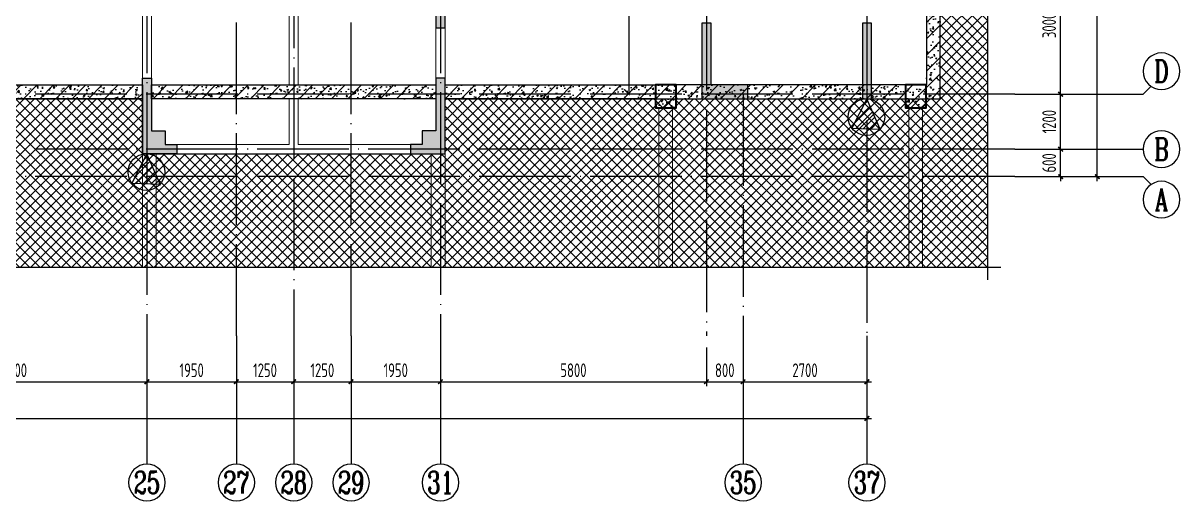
# Model space of a CAD drawing. Extents: x -1712635 to -854203, y -534641 to -21985.
# Drawn here: x -1217691 to -1192467, y -92487 to -82062 of the extents above; entities that cross this region are included whole.
import ezdxf
from ezdxf.enums import TextEntityAlignment as Align

# ---------------------------------------------------------------- set-up
doc = ezdxf.new("R2010")
doc.units = 0
doc.header["$LTSCALE"] = 1000
doc.linetypes.add('DOTE', pattern=[2.42, 2, -0.2, 0.02, -0.2])
doc.linetypes.add('底图$0$虚线', pattern=[625, 375, -250])
doc.layers.get('0').update_dxf_attribs({"linetype": 'CONTINUOUS'})
doc.layers.get('Defpoints').update_dxf_attribs({"linetype": 'CONTINUOUS'})
for name, color, linetype in [('A-AXIS', 1, 'CONTINUOUS'), ('A-DOTE', 10, 'DOTE'), ('AXIS_NUM', 7, 'CONTINUOUS'), ('S-B板填充', 251, 'CONTINUOUS'), ('S-B板配筋', 6, 'CONTINUOUS'), ('S-Q墙填充', 252, 'CONTINUOUS'), ('S-Q墙实线', 6, 'CONTINUOUS'), ('S-X详图标注', 3, 'CONTINUOUS'), ('S-Y一般标注', 3, 'CONTINUOUS'), ('S-Z柱实线', 6, 'CONTINUOUS'), ('THIN', 7, 'CONTINUOUS'), ('轮廓线-核心筒', 7, 'CONTINUOUS')]:
    doc.layers.add(name, color=color, linetype=linetype)
doc.layers.add('底图$0$砼柱', color=2, linetype='CONTINUOUS', lineweight=35)
doc.layers.add('底图$0$砼梁虚线', color=4, linetype='底图$0$虚线', lineweight=18)
doc.styles.add('TSSD_Axis', font='complex.shx', dxfattribs={"width": 0.7, "bigfont": 'hztxt.shx'})
doc.styles.add('TSSD_DIMENSION', font='Tssdeng.shx', dxfattribs={"width": 0.7, "bigfont": 'tssdchn.shx'})
doc.dimstyles.new('TSSD_100_100', dxfattribs={"dimtxt": 300, "dimasz": 100, "dimexe": 100, "dimexo": 250, "dimgap": 100, "dimtad": 1, "dimdec": 0, "dimzin": 0, "dimdsep": 46, "dimtxsty": 'TSSD_DIMENSION', "dimblk": 'ARCHTICK', "dimcen": 0, "dimdle": 100, "dimclrt": 7, "dimadec": 0, "dimazin": 0, "dimtfac": 1, "dimtdec": 0, "dimtix": 1, "dimtmove": 2, "dimatfit": 3, "dimldrblk": 'ARCHTICK', "dimfxl": 0, "dimtolj": 1, "dimtzin": 0, "dimarcsym": 0})
pattern_1 = [(50, (-1250292, -65762.5), (358.6301, -31.376), [37.5, -412.5]), (355, (-1250292, -65762.5), (-69.3757, 376.096), [30, -330]), (100.4514, (-1250262.12, -65765.1), (289.2547, 344.7198), [31.87, -350.571]), (46.1842, (-1250292, -65662.5), (533.6205, -82.7595), [56.25, -618.75]), (96.6356, (-1250247.54, -65669.4), (467.3314, 487.059), [47.805, -525.8565]), (351.1842, (-1250292, -65662.5), (467.331, 487.0593), [45, -495]), (21, (-1250242, -65687.5), (298.4535, -201.3094), [37.5, -412.5]), (326, (-1250242, -65687.5), (121.6577, 362.575), [30, -330]), (71.4514, (-1250217.14, -65704.28), (420.1113, 161.2652), [31.87, -350.571]), (37.5, (-1250292.01, -65762.5), (6.07993, 166.44693), [0, -326, 0, -335, 0, -331.25]), (7.5, (-1250292, -65762.5), (131.53477, 197.20586), [0, -191, 0, -318.5, 0, -126.25]), (327.5, (-1250403.51, -65762.5), (266.91122, -11.27744), [0, -125, 0, -390, 0, -517.5]), (317.5, (-1250453.5, -65762.5), (291.5931, 50.0525), [0, -162.5, 0, -259, 0, -367.5]), (45, (-1250292, -65762.5), (-176.7767, 176.7767), [])]

# ---------------------------------------------------------------- blocks, each defined once
blk = doc.blocks.new('_ArchTick')
at = {"color": 0, "const_width": 0.35}
blk.add_lwpolyline([(-0.5, -0.5), (0.5, 0.5)], dxfattribs=at)
blk = doc.blocks.new('*D480')
at = {"layer": 'Defpoints', "color": 0}
for p in [(-193274, 307819), (-187474, 307819), (-187474, 306819)]:
    blk.add_point(p, dxfattribs=at)
at = {"layer": 'S-Y一般标注', "color": 0, "lineweight": -2}
for p, q in [((-193274, 307569), (-193274, 306719)), ((-187474, 307569), (-187474, 306719)), ((-193374, 306819), (-187374, 306819))]:
    blk.add_line(p, q, dxfattribs=at)
at = {"layer": 'S-Y一般标注', "color": 0, "lineweight": -2, "xscale": 100, "yscale": 100, "zscale": 100, "rotation": 180}
blk.add_blockref('_ArchTick', (-193274, 306819), dxfattribs=at)
at = {"layer": 'S-Y一般标注', "color": 0, "lineweight": -2, "xscale": 100, "yscale": 100, "zscale": 100}
blk.add_blockref('_ArchTick', (-187474, 306819), dxfattribs=at)
at = {"layer": 'S-Y一般标注', "color": 7, "insert": (-190374, 307069), "char_height": 300, "attachment_point": 5, "style": 'TSSD_DIMENSION'}
blk.add_mtext('\\A1;5800', dxfattribs=at)
blk = doc.blocks.new('ts_axno')
at = {"color": 0, "linetype": 'ByBlock', "lineweight": -2}
blk.add_circle((0, 0), 0.5, dxfattribs=at)
at = {"color": 0, "linetype": 'ByBlock', "lineweight": -2, "style": 'TSSD_Axis', "width": 0.7}
blk.add_attdef('A', text='', height=0.6, dxfattribs=at).set_placement((0, 0), align=Align.MIDDLE_CENTER)
blk = doc.blocks.new('*D481')
at = {"layer": 'Defpoints', "color": 0}
for p in [(-183024, 307819), (-181074, 307819), (-181074, 306819)]:
    blk.add_point(p, dxfattribs=at)
at = {"layer": 'S-Y一般标注', "color": 0, "lineweight": -2}
for p, q in [((-183024, 307569), (-183024, 306719)), ((-181074, 307569), (-181074, 306719)), ((-183124, 306819), (-180974, 306819))]:
    blk.add_line(p, q, dxfattribs=at)
at = {"layer": 'S-Y一般标注', "color": 0, "lineweight": -2, "xscale": 100, "yscale": 100, "zscale": 100, "rotation": 180}
blk.add_blockref('_ArchTick', (-183024, 306819), dxfattribs=at)
at = {"layer": 'S-Y一般标注', "color": 0, "lineweight": -2, "xscale": 100, "yscale": 100, "zscale": 100}
blk.add_blockref('_ArchTick', (-181074, 306819), dxfattribs=at)
at = {"layer": 'S-Y一般标注', "color": 7, "insert": (-182049, 307069), "char_height": 300, "attachment_point": 5, "style": 'TSSD_DIMENSION'}
blk.add_mtext('\\A1;1950', dxfattribs=at)
blk = doc.blocks.new('*D482')
at = {"layer": 'Defpoints', "color": 0}
for p in [(-181074, 307819), (-175274, 307819), (-175274, 306819)]:
    blk.add_point(p, dxfattribs=at)
at = {"layer": 'S-Y一般标注', "color": 0, "lineweight": -2}
for p, q in [((-181074, 307569), (-181074, 306719)), ((-175274, 307569), (-175274, 306719)), ((-181174, 306819), (-175174, 306819))]:
    blk.add_line(p, q, dxfattribs=at)
at = {"layer": 'S-Y一般标注', "color": 0, "lineweight": -2, "xscale": 100, "yscale": 100, "zscale": 100, "rotation": 180}
blk.add_blockref('_ArchTick', (-181074, 306819), dxfattribs=at)
at = {"layer": 'S-Y一般标注', "color": 0, "lineweight": -2, "xscale": 100, "yscale": 100, "zscale": 100}
blk.add_blockref('_ArchTick', (-175274, 306819), dxfattribs=at)
at = {"layer": 'S-Y一般标注', "color": 7, "insert": (-178174, 307069), "char_height": 300, "attachment_point": 5, "style": 'TSSD_DIMENSION'}
blk.add_mtext('\\A1;5800', dxfattribs=at)
blk = doc.blocks.new('*D483')
at = {"layer": 'Defpoints', "color": 0}
for p in [(-175274, 307819), (-174474, 307819), (-174474, 306819)]:
    blk.add_point(p, dxfattribs=at)
at = {"layer": 'S-Y一般标注', "color": 0, "lineweight": -2}
for p, q in [((-175274, 307569), (-175274, 306719)), ((-174474, 307569), (-174474, 306719)), ((-175374, 306819), (-174374, 306819))]:
    blk.add_line(p, q, dxfattribs=at)
at = {"layer": 'S-Y一般标注', "color": 0, "lineweight": -2, "xscale": 100, "yscale": 100, "zscale": 100, "rotation": 180}
blk.add_blockref('_ArchTick', (-175274, 306819), dxfattribs=at)
at = {"layer": 'S-Y一般标注', "color": 0, "lineweight": -2, "xscale": 100, "yscale": 100, "zscale": 100}
blk.add_blockref('_ArchTick', (-174474, 306819), dxfattribs=at)
at = {"layer": 'S-Y一般标注', "color": 7, "insert": (-174874, 307069), "char_height": 300, "attachment_point": 5, "style": 'TSSD_DIMENSION'}
blk.add_mtext('\\A1;800', dxfattribs=at)
blk = doc.blocks.new('*D484')
at = {"layer": 'Defpoints', "color": 0}
for p in [(-174474, 307819), (-171774, 307819), (-171774, 306819)]:
    blk.add_point(p, dxfattribs=at)
at = {"layer": 'S-Y一般标注', "color": 0, "lineweight": -2}
for p, q in [((-174474, 307569), (-174474, 306719)), ((-171774, 307569), (-171774, 306719)), ((-174574, 306819), (-171674, 306819))]:
    blk.add_line(p, q, dxfattribs=at)
at = {"layer": 'S-Y一般标注', "color": 0, "lineweight": -2, "xscale": 100, "yscale": 100, "zscale": 100, "rotation": 180}
blk.add_blockref('_ArchTick', (-174474, 306819), dxfattribs=at)
at = {"layer": 'S-Y一般标注', "color": 0, "lineweight": -2, "xscale": 100, "yscale": 100, "zscale": 100}
blk.add_blockref('_ArchTick', (-171774, 306819), dxfattribs=at)
at = {"layer": 'S-Y一般标注', "color": 7, "insert": (-173124, 307069), "char_height": 300, "attachment_point": 5, "style": 'TSSD_DIMENSION'}
blk.add_mtext('\\A1;2700', dxfattribs=at)
blk = doc.blocks.new('*D485')
at = {"layer": 'Defpoints', "color": 0}
for p in [(-221774, 307819), (-171774, 307819), (-171774, 306019)]:
    blk.add_point(p, dxfattribs=at)
at = {"layer": 'S-Y一般标注', "color": 0, "lineweight": -2}
for p, q in [((-221774, 307569), (-221774, 305919)), ((-171774, 307569), (-171774, 305919)), ((-221874, 306019), (-171674, 306019))]:
    blk.add_line(p, q, dxfattribs=at)
at = {"layer": 'S-Y一般标注', "color": 0, "lineweight": -2, "xscale": 100, "yscale": 100, "zscale": 100, "rotation": 180}
blk.add_blockref('_ArchTick', (-221774, 306019), dxfattribs=at)
at = {"layer": 'S-Y一般标注', "color": 0, "lineweight": -2, "xscale": 100, "yscale": 100, "zscale": 100}
blk.add_blockref('_ArchTick', (-171774, 306019), dxfattribs=at)
at = {"layer": 'S-Y一般标注', "color": 7, "insert": (-196774, 306269), "char_height": 300, "attachment_point": 5, "style": 'TSSD_DIMENSION'}
blk.add_mtext('\\A1;50000', dxfattribs=at)
blk = doc.blocks.new('*D489')
at = {"layer": 'Defpoints', "color": 0}
for p in [(-187474, 307819), (-185524, 307819), (-185524, 306819)]:
    blk.add_point(p, dxfattribs=at)
at = {"layer": 'S-Y一般标注', "color": 0, "lineweight": -2}
for p, q in [((-187474, 307569), (-187474, 306719)), ((-185524, 307569), (-185524, 306719)), ((-187574, 306819), (-185424, 306819))]:
    blk.add_line(p, q, dxfattribs=at)
at = {"layer": 'S-Y一般标注', "color": 0, "lineweight": -2, "xscale": 100, "yscale": 100, "zscale": 100, "rotation": 180}
blk.add_blockref('_ArchTick', (-187474, 306819), dxfattribs=at)
at = {"layer": 'S-Y一般标注', "color": 0, "lineweight": -2, "xscale": 100, "yscale": 100, "zscale": 100}
blk.add_blockref('_ArchTick', (-185524, 306819), dxfattribs=at)
at = {"layer": 'S-Y一般标注', "color": 7, "insert": (-186499, 307069), "char_height": 300, "attachment_point": 5, "style": 'TSSD_DIMENSION'}
blk.add_mtext('\\A1;1950', dxfattribs=at)
blk = doc.blocks.new('*D490')
at = {"layer": 'Defpoints', "color": 0}
for p in [(-168550, 311894), (-167550, 311894), (-168550, 311294)]:
    blk.add_point(p, dxfattribs=at)
at = {"layer": 'S-Y一般标注', "color": 0, "lineweight": -2}
for p, q in [((-168300, 311894), (-167450, 311894)), ((-167550, 311894), (-167550, 311994)), ((-167550, 311294), (-167550, 311894)), ((-168300, 311294), (-167450, 311294)), ((-167550, 311294), (-167550, 311194))]:
    blk.add_line(p, q, dxfattribs=at)
at = {"layer": 'S-Y一般标注', "color": 0, "lineweight": -2, "xscale": 100, "yscale": 100, "zscale": 100}
for p, rotation in [((-167550, 311894), 270), ((-167550, 311294), 90)]:
    blk.add_blockref('_ArchTick', p, dxfattribs=dict(at, rotation=rotation))
at = {"layer": 'S-Y一般标注', "color": 7, "insert": (-167800, 311594), "char_height": 300, "attachment_point": 5, "rotation": 90, "style": 'TSSD_DIMENSION'}
blk.add_mtext('\\A1;600', dxfattribs=at)
blk = doc.blocks.new('*D496')
at = {"layer": 'Defpoints', "color": 0}
for p in [(-168550, 326794), (-166750, 326794), (-168550, 311294)]:
    blk.add_point(p, dxfattribs=at)
at = {"layer": 'S-Y一般标注', "color": 0, "lineweight": -2}
for p, q in [((-168300, 326794), (-166650, 326794)), ((-166750, 311194), (-166750, 326894)), ((-168300, 311294), (-166650, 311294))]:
    blk.add_line(p, q, dxfattribs=at)
at = {"layer": 'S-Y一般标注', "color": 0, "lineweight": -2, "xscale": 100, "yscale": 100, "zscale": 100}
for p, rotation in [((-166750, 326794), 90), ((-166750, 311294), 270)]:
    blk.add_blockref('_ArchTick', p, dxfattribs=dict(at, rotation=rotation))
at = {"layer": 'S-Y一般标注', "color": 7, "insert": (-167000, 319044), "char_height": 300, "attachment_point": 5, "rotation": 90, "style": 'TSSD_DIMENSION'}
blk.add_mtext('\\A1;15500', dxfattribs=at)
blk = doc.blocks.new('*D500')
at = {"layer": 'Defpoints', "color": 0}
for p in [(-168550, 313094), (-167550, 313094), (-168550, 311894)]:
    blk.add_point(p, dxfattribs=at)
at = {"layer": 'S-Y一般标注', "color": 0, "lineweight": -2}
for p, q in [((-168300, 313094), (-167450, 313094)), ((-167550, 311794), (-167550, 313194)), ((-168300, 311894), (-167450, 311894))]:
    blk.add_line(p, q, dxfattribs=at)
at = {"layer": 'S-Y一般标注', "color": 0, "lineweight": -2, "xscale": 100, "yscale": 100, "zscale": 100}
for p, rotation in [((-167550, 313094), 90), ((-167550, 311894), 270)]:
    blk.add_blockref('_ArchTick', p, dxfattribs=dict(at, rotation=rotation))
at = {"layer": 'S-Y一般标注', "color": 7, "insert": (-167800, 312494), "char_height": 300, "attachment_point": 5, "rotation": 90, "style": 'TSSD_DIMENSION'}
blk.add_mtext('\\A1;1200', dxfattribs=at)
blk = doc.blocks.new('*D501')
at = {"layer": 'Defpoints', "color": 0}
for p in [(-168550, 316094), (-167550, 316094), (-168550, 313094)]:
    blk.add_point(p, dxfattribs=at)
at = {"layer": 'S-Y一般标注', "color": 0, "lineweight": -2}
for p, q in [((-168300, 316094), (-167450, 316094)), ((-167550, 312994), (-167550, 316194)), ((-168300, 313094), (-167450, 313094))]:
    blk.add_line(p, q, dxfattribs=at)
at = {"layer": 'S-Y一般标注', "color": 0, "lineweight": -2, "xscale": 100, "yscale": 100, "zscale": 100}
for p, rotation in [((-167550, 316094), 90), ((-167550, 313094), 270)]:
    blk.add_blockref('_ArchTick', p, dxfattribs=dict(at, rotation=rotation))
at = {"layer": 'S-Y一般标注', "color": 7, "insert": (-167800, 314594), "char_height": 300, "attachment_point": 5, "rotation": 90, "style": 'TSSD_DIMENSION'}
blk.add_mtext('\\A1;3000', dxfattribs=at)
blk = doc.blocks.new('*D506')
at = {"layer": 'Defpoints', "color": 0}
for p in [(-185524, 307819), (-184274, 307819), (-184274, 306819)]:
    blk.add_point(p, dxfattribs=at)
at = {"layer": 'S-Y一般标注', "color": 0, "lineweight": -2}
for p, q in [((-185524, 307569), (-185524, 306719)), ((-184274, 307569), (-184274, 306719)), ((-185624, 306819), (-184174, 306819))]:
    blk.add_line(p, q, dxfattribs=at)
at = {"layer": 'S-Y一般标注', "color": 0, "lineweight": -2, "xscale": 100, "yscale": 100, "zscale": 100, "rotation": 180}
blk.add_blockref('_ArchTick', (-185524, 306819), dxfattribs=at)
at = {"layer": 'S-Y一般标注', "color": 0, "lineweight": -2, "xscale": 100, "yscale": 100, "zscale": 100}
blk.add_blockref('_ArchTick', (-184274, 306819), dxfattribs=at)
at = {"layer": 'S-Y一般标注', "color": 7, "insert": (-184899, 307069), "char_height": 300, "attachment_point": 5, "style": 'TSSD_DIMENSION'}
blk.add_mtext('\\A1;1250', dxfattribs=at)
blk = doc.blocks.new('*D507')
at = {"layer": 'Defpoints', "color": 0}
for p in [(-184274, 307819), (-183024, 307819), (-183024, 306819)]:
    blk.add_point(p, dxfattribs=at)
at = {"layer": 'S-Y一般标注', "color": 0, "lineweight": -2}
for p, q in [((-184274, 307569), (-184274, 306719)), ((-183024, 307569), (-183024, 306719)), ((-184374, 306819), (-182924, 306819))]:
    blk.add_line(p, q, dxfattribs=at)
at = {"layer": 'S-Y一般标注', "color": 0, "lineweight": -2, "xscale": 100, "yscale": 100, "zscale": 100, "rotation": 180}
blk.add_blockref('_ArchTick', (-184274, 306819), dxfattribs=at)
at = {"layer": 'S-Y一般标注', "color": 0, "lineweight": -2, "xscale": 100, "yscale": 100, "zscale": 100}
blk.add_blockref('_ArchTick', (-183024, 306819), dxfattribs=at)
at = {"layer": 'S-Y一般标注', "color": 7, "insert": (-183649, 307069), "char_height": 300, "attachment_point": 5, "style": 'TSSD_DIMENSION'}
blk.add_mtext('\\A1;1250', dxfattribs=at)
blk = doc.blocks.new('20210825.16003463')
at = {"layer": 'S-X详图标注'}
h = blk.add_hatch(dxfattribs=at)
h.set_pattern_fill('METAL', color=256, scale=30, style=0)
h.set_pattern_definition([(45, (162375.17, -209753.69), (-84.852814, 84.852814), [])])
h.paths.add_polyline_path([(50840, 2000), (50509, 1357), (51128, 1337)])
h = blk.add_hatch(dxfattribs=at)
h.set_pattern_fill('METAL', color=256, scale=30, style=0)
h.set_pattern_definition([(45, (146675.2, -210953.7), (-84.852814, 84.852814), [])])
h.paths.add_polyline_path([(35140, 800), (34809, 157), (35428, 137)])
for points in [[(50840, 2000), (50509, 1357), (51128, 1337), (50840, 2000)], [(35140, 800), (34809, 157), (35428, 137), (35140, 800)]]:
    blk.add_lwpolyline(points, dxfattribs=at)
for centre in [(50827, 1600), (35127, 400)]:
    blk.add_circle(centre, 400, dxfattribs=at)
blk = doc.blocks.new('20210825.01395608')
at = {"layer": 'A-AXIS'}
for p, q in [((139622.6, -250113.2), (139794.2, -249941.6)), ((136822.6, -250113.2), (139622.6, -250113.2)), ((136822.6, -251313.2), (139622.6, -251313.2)), ((136822.6, -251913.2), (139622.6, -251913.2)), ((139622.6, -251913.2), (139794.2, -252084.9)), ((117898.7, -255388.1), (117898.7, -258188.1)), ((119848.7, -255388.1), (119848.7, -258188.1)), ((121098.7, -255388.1), (121098.7, -258188.1)), ((122348.7, -255388.1), (122348.7, -258188.1)), ((124298.7, -255388.1), (124298.7, -258188.1)), ((130898.7, -255388.1), (130898.7, -258188.1)), ((133598.7, -255388.1), (133598.7, -258188.1))]:
    blk.add_line(p, q, dxfattribs=at)
at = {"layer": 'A-DOTE'}
for p, q in [((133598.7, -233739.7), (133598.7, -255388.1)), ((117898.9, -242813.2), (117898.7, -255388.1)), ((124298.5, -242813.2), (124298.7, -255388.1)), ((119848.7, -255388.1), (119848.7, -245013.2)), ((122348.7, -255388.1), (122348.7, -245013.2)), ((130098.7, -245613.2), (130098.7, -255388.1)), ((121098.7, -247113.2), (121098.7, -255388.1)), ((136822.6, -250113.2), (82598.7, -250113.2)), ((130898.7, -250113.2), (130898.7, -255388.1)), ((136822.6, -251313.2), (82598.7, -251313.2)), ((136822.6, -251913.2), (82598.7, -251913.2))]:
    blk.add_line(p, q, dxfattribs=at)
at = {"layer": 'A-AXIS'}
ref = blk.add_blockref('ts_axno', (140022.6, -249613.2), dxfattribs=dict(at, xscale=-800, yscale=800, zscale=800, rotation=180))
ref.add_attrib('C', 'D', dxfattribs={"layer": 'AXIS_NUM', "height": 480, "style": 'TSSD_Axis', "width": 0.7}).set_placement((140022.6, -249613.2), align=Align.MIDDLE_CENTER)
ref = blk.add_blockref('ts_axno', (140022.6, -251313.2), dxfattribs=dict(at, xscale=-800, yscale=800, zscale=800))
ref.add_attrib('A', 'B', dxfattribs={"layer": 'AXIS_NUM', "height": 480, "style": 'TSSD_Axis', "width": 0.7}).set_placement((140022.6, -251313.2), align=Align.MIDDLE_CENTER)
ref = blk.add_blockref('ts_axno', (140022.6, -252413.2), dxfattribs=dict(at, xscale=-800, yscale=800, zscale=800))
ref.add_attrib('F', 'A', dxfattribs={"layer": 'AXIS_NUM', "height": 480, "style": 'TSSD_Axis', "width": 0.7}).set_placement((140022.6, -252413.2), align=Align.MIDDLE_CENTER)
ref = blk.add_blockref('ts_axno', (117898.7, -258588.1), dxfattribs=dict(at, xscale=-800, yscale=800, zscale=800, rotation=180))
ref.add_attrib('17', '25', dxfattribs={"layer": 'AXIS_NUM', "height": 480, "style": 'TSSD_Axis', "width": 0.7}).set_placement((117898.7, -258588.1), align=Align.MIDDLE_CENTER)
ref = blk.add_blockref('ts_axno', (119848.7, -258588.1), dxfattribs=dict(at, xscale=-800, yscale=800, zscale=800, rotation=180))
ref.add_attrib('19', '27', dxfattribs={"layer": 'AXIS_NUM', "height": 480, "style": 'TSSD_Axis', "width": 0.7}).set_placement((119848.7, -258588.1), align=Align.MIDDLE_CENTER)
ref = blk.add_blockref('ts_axno', (121098.7, -258588.1), dxfattribs=dict(at, xscale=-800, yscale=800, zscale=800, rotation=180))
ref.add_attrib('19', '28', dxfattribs={"layer": 'AXIS_NUM', "height": 480, "style": 'TSSD_Axis', "width": 0.7}).set_placement((121098.7, -258588.1), align=Align.MIDDLE_CENTER)
ref = blk.add_blockref('ts_axno', (122348.7, -258588.1), dxfattribs=dict(at, xscale=-800, yscale=800, zscale=800, rotation=180))
ref.add_attrib('19', '29', dxfattribs={"layer": 'AXIS_NUM', "height": 480, "style": 'TSSD_Axis', "width": 0.7}).set_placement((122348.7, -258588.1), align=Align.MIDDLE_CENTER)
ref = blk.add_blockref('ts_axno', (124298.7, -258588.1), dxfattribs=dict(at, xscale=-800, yscale=800, zscale=800, rotation=180))
ref.add_attrib('19', '31', dxfattribs={"layer": 'AXIS_NUM', "height": 480, "style": 'TSSD_Axis', "width": 0.7}).set_placement((124298.7, -258588.1), align=Align.MIDDLE_CENTER)
ref = blk.add_blockref('ts_axno', (130898.7, -258588.1), dxfattribs=dict(at, xscale=-800, yscale=800, zscale=800, rotation=180))
ref.add_attrib('22', '35', dxfattribs={"layer": 'AXIS_NUM', "height": 480, "style": 'TSSD_Axis', "width": 0.7}).set_placement((130898.7, -258588.1), align=Align.MIDDLE_CENTER)
ref = blk.add_blockref('ts_axno', (133598.7, -258588.1), dxfattribs=dict(at, xscale=-800, yscale=800, zscale=800, rotation=180))
ref.add_attrib('23', '37', dxfattribs={"layer": 'AXIS_NUM', "height": 480, "style": 'TSSD_Axis', "width": 0.7}).set_placement((133598.7, -258588.1), align=Align.MIDDLE_CENTER)
at = {"layer": 'S-Y一般标注'}
for base, p1, p2, picture, middle in [((138622.6, -236413.2), (136822.6, -251913.2), (136822.6, -236413.2), '*D496', (138372.6, -244163.2)), ((137822.6, -247113.2), (136822.6, -250113.2), (136822.6, -247113.2), '*D501', (137572.6, -248613.2)), ((137822.6, -250113.2), (136822.6, -251313.2), (136822.6, -250113.2), '*D500', (137572.6, -250713.2)), ((137822.6, -251313.2), (136822.6, -251913.2), (136822.6, -251313.2), '*D490', (137572.6, -251613.2))]:
    dim = blk.add_linear_dim(base=base, p1=p1, p2=p2, angle=90, dimstyle='TSSD_100_100', dxfattribs=at)
    dim.commit()
    dim.dimension.update_dxf_attribs({"geometry": picture, "text_midpoint": middle, "insert": (305372.3, -563207.3)})
for base, p1, p2, picture, middle in [((133598.7, -257188.1), (83598.7, -255388.1), (133598.7, -255388.1), '*D485', (108598.7, -256938.1)), ((117898.7, -256388.1), (112098.7, -255388.1), (117898.7, -255388.1), '*D480', (114998.7, -256138.1)), ((119848.7, -256388.1), (117898.7, -255388.1), (119848.7, -255388.1), '*D489', (118873.7, -256138.1)), ((121098.7, -256388.1), (119848.7, -255388.1), (121098.7, -255388.1), '*D506', (120473.7, -256138.1)), ((122348.7, -256388.1), (121098.7, -255388.1), (122348.7, -255388.1), '*D507', (121723.7, -256138.1)), ((124298.7, -256388.1), (122348.7, -255388.1), (124298.7, -255388.1), '*D481', (123323.7, -256138.1)), ((130098.7, -256388.1), (124298.7, -255388.1), (130098.7, -255388.1), '*D482', (127198.7, -256138.1)), ((130898.7, -256388.1), (130098.7, -255388.1), (130898.7, -255388.1), '*D483', (130498.7, -256138.1)), ((133598.7, -256388.1), (130898.7, -255388.1), (133598.7, -255388.1), '*D484', (132248.7, -256138.1))]:
    dim = blk.add_linear_dim(base=base, p1=p1, p2=p2, dimstyle='TSSD_100_100', dxfattribs=at)
    dim.commit()
    dim.dimension.update_dxf_attribs({"geometry": picture, "text_midpoint": middle, "insert": (305372.3, -563207.3)})

msp = doc.modelspace()

# ---------------------------------------------------------------- hatches: boundary and pattern name
at = {"layer": 'S-B板填充'}
h = msp.add_hatch(dxfattribs=at)
h.set_pattern_fill('HOLE_MATETIEL', color=256, scale=50, style=0)
h.set_pattern_definition([(45, (-1207658.69, -77072.05), (-112.2532, 112.2532), []), (135, (-1207658.69, -77072.05), (-112.2532, -112.2532), [])])
h.paths.add_polyline_path([(-1196653.04, -67238.71), (-1250291.31, -67238.71), (-1250291.31, -87387.13), (-1196653.04, -87387.13)])
h.paths.add_polyline_path([(-1233491.31, -84912.27), (-1240091.31, -84912.27), (-1240091.31, -83712.27), (-1249691.31, -83712.27), (-1249691.31, -83212.27), (-1249391.31, -83212.27), (-1249391.31, -76212.27), (-1241191.31, -76212.26), (-1241191.31, -74412.26), (-1239091.31, -74412.27), (-1239091.31, -72312.27), (-1236191.31, -72312.27), (-1231528.04, -72312.27), (-1231528.04, -70512.27), (-1231078.04, -70512.27), (-1231078.04, -70712.27), (-1226078.04, -70712.27), (-1226078.04, -70512.27), (-1225628.04, -70512.27), (-1225628.04, -70712.27), (-1223391.31, -70712.27), (-1223391.31, -72312.27), (-1223241.31, -72312.27), (-1223241.31, -72812.27), (-1223391.31, -72812.26), (-1223391.31, -76112.26), (-1216191.31, -76112.27), (-1216191.31, -74412.27), (-1207391.31, -74412.27), (-1207391.31, -76811.98), (-1205891.31, -76811.98), (-1205891.31, -72812.27), (-1206041.31, -72812.27), (-1206041.31, -72312.27), (-1197691.31, -72312.27), (-1197691.31, -83712.27), (-1208491.31, -83712.27), (-1208491.31, -84912.27), (-1215091.31, -84912.27), (-1215091.31, -83712.27), (-1233491.31, -83712.27)], flags=16)
at = {"layer": 'S-Q墙填充'}
h = msp.add_hatch(dxfattribs=at)
h.set_pattern_fill('ARMORED', color=252, scale=50, style=0)
h.set_pattern_definition(pattern_1)
h.paths.add_polyline_path([(-1198003.04, -83712.27), (-1197691.31, -83712.27), (-1197691.31, -76765.26), (-1197991.31, -76765.26), (-1197991.31, -83412.27), (-1198003.04, -83412.27)])
for points in [[(-1208691.31, -80512.27), (-1209091.31, -80512.27), (-1209091.31, -80712.27), (-1208691.31, -80712.27), (-1208691.31, -82162.27), (-1208491.31, -82162.27), (-1208491.31, -80512.27)], [(-1202691.31, -83412.27), (-1202691.31, -82062.27), (-1202891.31, -82062.27), (-1202891.31, -83712.27), (-1201891.31, -83712.27), (-1201891.31, -83412.27)], [(-1199391.31, -83712.27), (-1199191.31, -83712.27), (-1199191.31, -82062.27), (-1199391.31, -82062.27)], [(-1215091.31, -84912.27), (-1215091.31, -83262.27), (-1214891.31, -83262.27), (-1214891.31, -84412.27), (-1214591.31, -84412.27), (-1214591.31, -84712.27), (-1214341.31, -84712.27), (-1214341.31, -84912.27)], [(-1208491.31, -84912.27), (-1208491.31, -83262.27), (-1208691.31, -83262.27), (-1208691.31, -84412.27), (-1208991.31, -84412.27), (-1208991.31, -84712.27), (-1209241.31, -84712.27), (-1209241.31, -84912.27)]]:
    msp.add_hatch(color=256, dxfattribs=at).paths.add_polyline_path(points)
h = msp.add_hatch(dxfattribs=at)
h.set_pattern_fill('ARMORED', color=252, scale=50, style=0)
h.set_pattern_definition(pattern_1)
h.paths.add_polyline_path([(-1220691.31, -83412.27), (-1215091.31, -83412.27), (-1215091.31, -83712.27), (-1220691.31, -83712.27)])
h = msp.add_hatch(dxfattribs=at)
h.set_pattern_fill('ARMORED', color=252, scale=50, style=0)
h.set_pattern_definition(pattern_1)
h.paths.add_polyline_path([(-1214891.31, -83412.27), (-1208691.31, -83412.27), (-1208691.31, -83712.27), (-1214891.31, -83712.27)])
h = msp.add_hatch(dxfattribs=at)
h.set_pattern_fill('ARMORED', color=252, scale=50, style=0)
h.set_pattern_definition(pattern_1)
h.paths.add_polyline_path([(-1208491.31, -83412.27), (-1203903.04, -83412.27), (-1203903.04, -83712.27), (-1208491.31, -83712.27)])
h = msp.add_hatch(dxfattribs=at)
h.set_pattern_fill('ARMORED', color=252, scale=50, style=0)
h.set_pattern_definition(pattern_1)
h.paths.add_polyline_path([(-1203453.04, -83412.27), (-1203903.04, -83412.27), (-1203903.04, -83912.27), (-1203453.04, -83912.27)])
h = msp.add_hatch(dxfattribs=at)
h.set_pattern_fill('ARMORED', color=252, scale=50, style=0)
h.set_pattern_definition(pattern_1)
h.paths.add_polyline_path([(-1198453.04, -83412.27), (-1203453.04, -83412.27), (-1203453.04, -83712.27), (-1198453.04, -83712.27)])
h = msp.add_hatch(dxfattribs=at)
h.set_pattern_fill('ARMORED', color=252, scale=50, style=0)
h.set_pattern_definition(pattern_1)
h.paths.add_polyline_path([(-1198003.04, -83412.27), (-1198453.04, -83412.27), (-1198453.04, -83912.27), (-1198003.04, -83912.27)])

# ---------------------------------------------------------------- linework, layer by layer
at = {"layer": 'S-B板配筋', "lineweight": 35, "const_width": 35}
msp.add_lwpolyline([(-1204585.83, -83506.19), (-1204479.77, -83612.26), (-1204479.77, -79112.26), (-1204585.83, -79218.32)], dxfattribs=at)
at = {"layer": 'S-Q墙实线', "linetype": 'ByBlock'}
for points in [[(-1198003.04, -83712.27), (-1197691.31, -83712.27), (-1197691.31, -76765.26), (-1197991.31, -76765.26), (-1197991.31, -83412.27), (-1198003.04, -83412.27)], [(-1220691.31, -83412.27), (-1215091.31, -83412.27), (-1215091.31, -83712.27), (-1220691.31, -83712.27)], [(-1214891.31, -83412.27), (-1208691.31, -83412.27), (-1208691.31, -83712.27), (-1214891.31, -83712.27)], [(-1208491.31, -83412.27), (-1203903.04, -83412.27), (-1203903.04, -83712.27), (-1208491.31, -83712.27)], [(-1198453.04, -83412.27), (-1203453.04, -83412.27), (-1203453.04, -83712.27), (-1198453.04, -83712.27)]]:
    msp.add_lwpolyline(points, close=True, dxfattribs=at)
at = {"layer": 'S-Q墙实线'}
msp.add_lwpolyline([(-1208691.31, -80512.27), (-1209091.31, -80512.27), (-1209091.31, -80712.27), (-1208691.31, -80712.27), (-1208691.31, -82162.27), (-1208491.31, -82162.27), (-1208491.31, -80512.27), (-1208691.31, -80512.27)], dxfattribs=at)
for points in [[(-1202691.31, -83412.27), (-1202691.31, -82062.27), (-1202891.31, -82062.27), (-1202891.31, -83712.27), (-1201891.31, -83712.27), (-1201891.31, -83412.27)], [(-1199391.31, -83712.27), (-1199191.31, -83712.27), (-1199191.31, -82062.27), (-1199391.31, -82062.27)], [(-1215091.31, -84912.27), (-1215091.31, -83262.27), (-1214891.31, -83262.27), (-1214891.31, -84412.27), (-1214591.31, -84412.27), (-1214591.31, -84712.27), (-1214341.31, -84712.27), (-1214341.31, -84912.27)], [(-1208491.31, -84912.27), (-1208491.31, -83262.27), (-1208691.31, -83262.27), (-1208691.31, -84412.27), (-1208991.31, -84412.27), (-1208991.31, -84712.27), (-1209241.31, -84712.27), (-1209241.31, -84912.27)]]:
    msp.add_lwpolyline(points, close=True, dxfattribs=at)
at = {"layer": 'S-Z柱实线', "lineweight": 35}
for points in [[(-1203453.04, -83412.27), (-1203903.04, -83412.27), (-1203903.04, -83912.27), (-1203453.04, -83912.27)], [(-1198003.04, -83412.27), (-1198453.04, -83412.27), (-1198453.04, -83912.27), (-1198003.04, -83912.27)]]:
    msp.add_lwpolyline(points, close=True, dxfattribs=at)
at = {"layer": 'THIN'}
for points in [[(-1196653.04, -87667.13), (-1196653.04, -77442.92), (-1196873.04, -77372.92), (-1196433.04, -77252.92), (-1196653.04, -77182.92), (-1196653.04, -66958.71)], [(-1250571.31, -87387.13), (-1223602.17, -87387.13), (-1223532.17, -87167.13), (-1223412.17, -87607.13), (-1223342.17, -87387.13), (-1196373.04, -87387.13)]]:
    msp.add_lwpolyline(points, dxfattribs=at)
at = {"layer": '底图$0$砼柱', "color": 3, "lineweight": 35}
for points in [[(-1203453.04, -83412.26), (-1203903.04, -83412.26), (-1203903.04, -83912.26), (-1203453.04, -83912.26)], [(-1198003.04, -83412.26), (-1198453.04, -83412.26), (-1198453.04, -83912.26), (-1198003.04, -83912.26)]]:
    msp.add_lwpolyline(points, close=True, dxfattribs=at)
at = {"layer": '底图$0$砼梁虚线', "lineweight": 18}
for p, q in [((-1211891.31, -80812.27), (-1211891.31, -83412.27)), ((-1211691.31, -83412.27), (-1211691.31, -80812.27)), ((-1215091.31, -81712.27), (-1215091.31, -83262.27)), ((-1214891.31, -83262.27), (-1214891.31, -81712.27)), ((-1208691.31, -81712.27), (-1208691.31, -83262.27)), ((-1208491.31, -83262.27), (-1208491.31, -81712.27)), ((-1211891.31, -83712.27), (-1211891.31, -84712.27)), ((-1211691.31, -84712.27), (-1211691.31, -83712.27)), ((-1203828.04, -83912.27), (-1203828.04, -87387.13)), ((-1203528.04, -87387.13), (-1203528.04, -83912.27)), ((-1198378.04, -83912.26), (-1198378.04, -87387.13)), ((-1198078.04, -87387.13), (-1198078.04, -83912.26)), ((-1211891.31, -84712.27), (-1214341.3, -84712.27)), ((-1209241.3, -84712.27), (-1211691.31, -84712.27)), ((-1215091.31, -84912.27), (-1215091.31, -87387.13)), ((-1214791.31, -87387.13), (-1214791.31, -84912.27)), ((-1208791.31, -84912.27), (-1208791.31, -87387.13)), ((-1208491.31, -87387.13), (-1208491.31, -84912.27))]:
    msp.add_line(p, q, dxfattribs=at)
at = {"layer": '底图$0$砼梁虚线', "linetype": 'ByBlock', "lineweight": 18}
for p, q in [((-1214341.3, -84912.27), (-1211791.31, -84912.27)), ((-1211791.31, -84912.27), (-1209241.3, -84912.27))]:
    msp.add_line(p, q, dxfattribs=at)
at = {"layer": '轮廓线-核心筒', "linetype": 'ByBlock'}
msp.add_lwpolyline([(-1249691.31, -83712.26), (-1240091.31, -83712.26), (-1240091.31, -84912.26), (-1233491.31, -84912.26), (-1233491.31, -83712.26), (-1215091.31, -83712.26), (-1215091.31, -84912.26), (-1208491.31, -84912.26), (-1208491.31, -83712.26), (-1197691.31, -83712.26), (-1197691.31, -83712.26), (-1197691.31, -83712.26), (-1197691.31, -72312.26), (-1206041.31, -72312.26), (-1206041.31, -72812.26), (-1205891.31, -72812.26), (-1205891.31, -76212.26), (-1205891.31, -76811.98), (-1207391.31, -76811.98), (-1207391.31, -74412.26), (-1216191.31, -74412.26)], dxfattribs=at)

# ---------------------------------------------------------------- block references
at = {"layer": 'A-DOTE'}
msp.add_blockref('20210825.01395608', (-1332890.01, 166500.98), dxfattribs=at)
at = {"layer": 'S-Q墙填充', "color": 2}
msp.add_blockref('20210825.16003463', (-1250131.04, -85712.06), dxfattribs=at)

doc.saveas('drawing.dxf')
